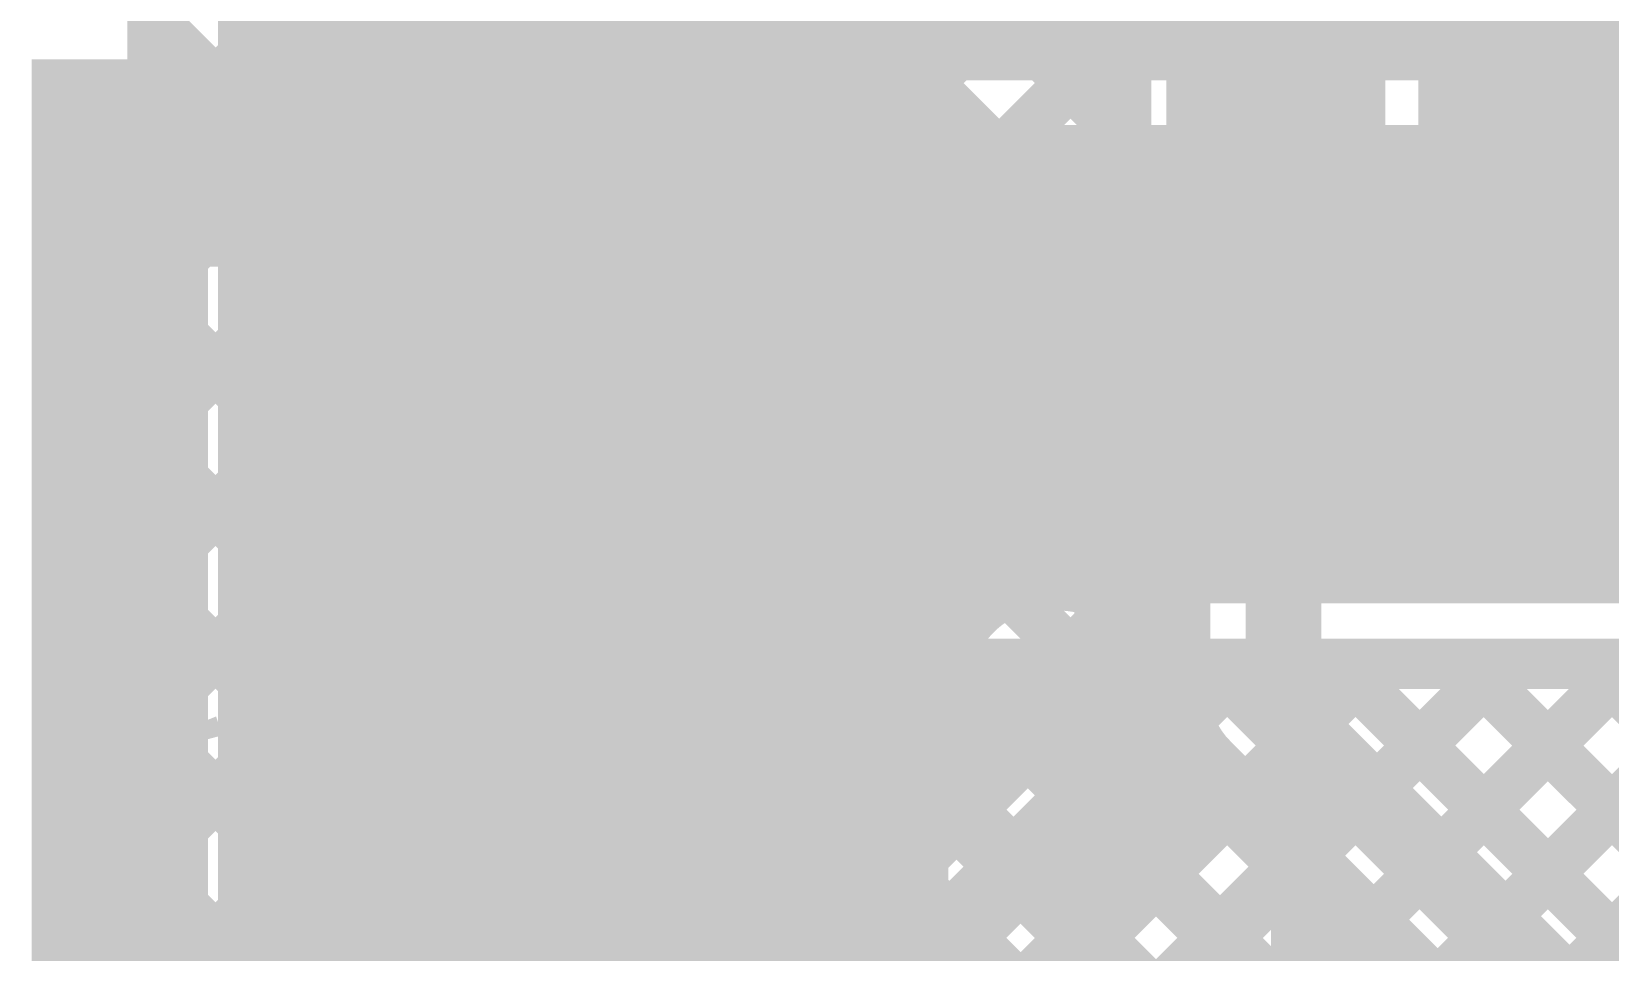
# Model space of a CAD drawing. Header units: millimetres. Extents: x -0.33 to 3.26, y -0.12 to 2.83.
# Drawn here: x -0.104 to 0.209, y 1.4311 to 1.6135 of the extents above; entities that cross this region are included whole.
import ezdxf

# ---------------------------------------------------------------- set-up
doc = ezdxf.new("R2010")
doc.units = ezdxf.units.MM
doc.header["$MEASUREMENT"] = 0
for name, color, linetype in [('BottomLayer', 5, 'Continuous'), ('BottomOverlay', 54, 'Continuous'), ('BottomPaste', 16, 'Continuous'), ('BottomSolder', 6, 'Continuous'), ('TopLayer', 1, 'Continuous'), ('TopOverlay', 2, 'Continuous'), ('TopPaste', 8, 'Continuous'), ('TopSolder', 216, 'Continuous'), ('ViaHoleLayer', 16, 'Continuous')]:
    doc.layers.add(name, color=color, linetype=linetype)
doc.styles.add('Arial', font='', dxfattribs={"height": 0.2})
doc.styles.get('Arial').set_extended_font_data('Arial')

# ---------------------------------------------------------------- blocks, each defined once
blk = doc.blocks.new('PS2801C_1_F3_A_B_6')
at = {"layer": 'BottomLayer'}
for points in [[(-0.03937, 0.06772), (0.03937, 0.06772), (0.03937, 0.03228), (-0.03937, 0.03228)], [(0.23622, 0.06772), (0.31496, 0.06772), (0.31496, 0.03228), (0.23622, 0.03228)], [(-0.03937, 0.01772), (0.03937, 0.01772), (0.03937, -0.01772), (-0.03937, -0.01772)], [(0.23622, 0.01772), (0.31496, 0.01772), (0.31496, -0.01772), (0.23622, -0.01772)]]:
    blk.add_hatch(color=5, dxfattribs=at).paths.add_polyline_path(points)
at = {"layer": 'BottomPaste'}
for points in [[(-0.03937, 0.06772), (0.03937, 0.06772), (0.03937, 0.03228), (-0.03937, 0.03228)], [(0.23622, 0.06772), (0.31496, 0.06772), (0.31496, 0.03228), (0.23622, 0.03228)], [(-0.03937, 0.01772), (0.03937, 0.01772), (0.03937, -0.01772), (-0.03937, -0.01772)], [(0.23622, 0.01772), (0.31496, 0.01772), (0.31496, -0.01772), (0.23622, -0.01772)]]:
    blk.add_hatch(color=16, dxfattribs=at).paths.add_polyline_path(points)
at = {"layer": 'BottomSolder'}
for points in [[(-0.04337, 0.07172), (0.04337, 0.07172), (0.04337, 0.02828), (-0.04337, 0.02828)], [(0.23222, 0.07172), (0.31896, 0.07172), (0.31896, 0.02828), (0.23222, 0.02828)], [(-0.04337, 0.02172), (0.04337, 0.02172), (0.04337, -0.02172), (-0.04337, -0.02172)], [(0.23222, 0.02172), (0.31896, 0.02172), (0.31896, -0.02172), (0.23222, -0.02172)]]:
    blk.add_hatch(color=6, dxfattribs=at).paths.add_polyline_path(points)
at = {"layer": 'BottomOverlay', "const_width": 0.01}
for points in [[(0.017, 0.085), (0.259, 0.085)], [(0.017, -0.035), (0.259, -0.035)]]:
    blk.add_lwpolyline(points, dxfattribs=at)
at = {"layer": 'BottomOverlay'}
for points, const_width in [([(0.0145, 0.085, 1), (0.0195, 0.085, 1)], 0.005), ([(0.2565, 0.085, 1), (0.2615, 0.085, 1)], 0.005), ([(-0.01993, -0.038, 1), (-0.03407, -0.038, 1)], 0.01575), ([(-0.03801, -0.038, 1), (-0.03013, -0.038, 1)], 0.00787), ([(-0.02387, -0.038, 1), (-0.01599, -0.038, 1)], 0.00787), ([(0.0145, -0.035, 1), (0.0195, -0.035, 1)], 0.005), ([(0.2565, -0.035, 1), (0.2615, -0.035, 1)], 0.005)]:
    blk.add_lwpolyline(points, format="xyb", close=True, dxfattribs=dict(at, const_width=const_width))
blk = doc.blocks.new('R__0402_50')
at = {"layer": 'TopLayer'}
for points in [[(-0.0275, -0.0125), (-0.0275, 0.0125), (-0.0095, 0.0125), (-0.0095, -0.0125)], [(0.0095, -0.0125), (0.0095, 0.0125), (0.0275, 0.0125), (0.0275, -0.0125)]]:
    blk.add_hatch(color=1, dxfattribs=at).paths.add_polyline_path(points)
at = {"layer": 'TopPaste'}
for points in [[(-0.0275, -0.0125), (-0.0275, 0.0125), (-0.0095, 0.0125), (-0.0095, -0.0125)], [(0.0095, -0.0125), (0.0095, 0.0125), (0.0275, 0.0125), (0.0275, -0.0125)]]:
    blk.add_hatch(color=8, dxfattribs=at).paths.add_polyline_path(points)
at = {"layer": 'TopSolder'}
for points in [[(-0.0315, -0.0165), (-0.0315, 0.0165), (-0.0055, 0.0165), (-0.0055, -0.0165)], [(0.0055, -0.0165), (0.0055, 0.0165), (0.0315, 0.0165), (0.0315, -0.0165)]]:
    blk.add_hatch(color=216, dxfattribs=at).paths.add_polyline_path(points)
at = {"layer": 'TopOverlay', "const_width": 0.005}
for points in [[(-0.0325, -0.0175), (-0.0325, 0.0175)], [(-0.0085, 0.0175), (-0.0325, 0.0175)], [(0.0325, 0.0175), (0.0085, 0.0175)], [(0.0325, -0.0175), (0.0325, 0.0175)], [(-0.0085, -0.0175), (-0.0325, -0.0175)], [(0.0325, -0.0175), (0.0085, -0.0175)]]:
    blk.add_lwpolyline(points, dxfattribs=at)
at = {"layer": 'TopOverlay', "const_width": 0.0025}
for points in [[(-0.03375, 0.0175, 1), (-0.03125, 0.0175, 1)], [(-0.03375, 0.0175, 1), (-0.03125, 0.0175, 1)], [(-0.00975, 0.0175, 1), (-0.00725, 0.0175, 1)], [(0.00725, 0.0175, 1), (0.00975, 0.0175, 1)], [(0.03125, 0.0175, 1), (0.03375, 0.0175, 1)], [(0.03125, 0.0175, 1), (0.03375, 0.0175, 1)], [(-0.03375, -0.0175, 1), (-0.03125, -0.0175, 1)], [(-0.03375, -0.0175, 1), (-0.03125, -0.0175, 1)], [(-0.00975, -0.0175, 1), (-0.00725, -0.0175, 1)], [(0.00725, -0.0175, 1), (0.00975, -0.0175, 1)], [(0.03125, -0.0175, 1), (0.03375, -0.0175, 1)], [(0.03125, -0.0175, 1), (0.03375, -0.0175, 1)]]:
    blk.add_lwpolyline(points, format="xyb", close=True, dxfattribs=at)
blk = doc.blocks.new('SOT23_3_67')
at = {"layer": 'TopLayer'}
for points in [[(0.01574, 0.02657), (-0.01575, 0.02657), (-0.01575, 0.05807), (0.01574, 0.05807)], [(-0.02166, -0.05807), (-0.05316, -0.05807), (-0.05316, -0.02657), (-0.02166, -0.02657)], [(0.05314, -0.05807), (0.02165, -0.05807), (0.02165, -0.02657), (0.05314, -0.02657)]]:
    blk.add_hatch(color=1, dxfattribs=at).paths.add_polyline_path(points)
at = {"layer": 'TopPaste'}
for points in [[(0.01574, 0.02657), (-0.01575, 0.02657), (-0.01575, 0.05807), (0.01574, 0.05807)], [(-0.02166, -0.05807), (-0.05316, -0.05807), (-0.05316, -0.02657), (-0.02166, -0.02657)], [(0.05314, -0.05807), (0.02165, -0.05807), (0.02165, -0.02657), (0.05314, -0.02657)]]:
    blk.add_hatch(color=8, dxfattribs=at).paths.add_polyline_path(points)
at = {"layer": 'TopSolder'}
for points in [[(0.01974, 0.02257), (-0.01975, 0.02257), (-0.01975, 0.06207), (0.01974, 0.06207)], [(-0.01766, -0.06207), (-0.05716, -0.06207), (-0.05716, -0.02257), (-0.01766, -0.02257)], [(0.05714, -0.06207), (0.01765, -0.06207), (0.01765, -0.02257), (0.05714, -0.02257)]]:
    blk.add_hatch(color=216, dxfattribs=at).paths.add_polyline_path(points)
at = {"layer": 'TopOverlay', "const_width": 0.01}
for points in [[(-0.06401, 0.032), (-0.06401, -0.03)], [(-0.06401, 0.032), (-0.02901, 0.032)], [(0.02899, 0.031), (0.06399, 0.031)], [(0.06399, 0.031), (0.06399, -0.03)], [(-0.01101, -0.032), (0.01099, -0.032)]]:
    blk.add_lwpolyline(points, dxfattribs=at)
at = {"layer": 'TopOverlay'}
for points, const_width in [([(-0.06651, 0.032, 1), (-0.06151, 0.032, 1)], 0.005), ([(-0.06651, 0.032, 1), (-0.06151, 0.032, 1)], 0.005), ([(-0.03151, 0.032, 1), (-0.02651, 0.032, 1)], 0.005), ([(0.02649, 0.031, 1), (0.03149, 0.031, 1)], 0.005), ([(0.06149, 0.031, 1), (0.06649, 0.031, 1)], 0.005), ([(0.06149, 0.031, 1), (0.06649, 0.031, 1)], 0.005), ([(-0.06651, -0.03, 1), (-0.06151, -0.03, 1)], 0.005), ([(0.06149, -0.03, 1), (0.06649, -0.03, 1)], 0.005), ([(-0.01351, -0.032, 1), (-0.00851, -0.032, 1)], 0.005), ([(0.00849, -0.032, 1), (0.01349, -0.032, 1)], 0.005), ([(-0.06409, -0.068, 1), (-0.07393, -0.068, 1)], 0.00984), ([(-0.07639, -0.068, 1), (-0.07147, -0.068, 1)], 0.00492), ([(-0.06655, -0.068, 1), (-0.06162, -0.068, 1)], 0.00492)]:
    blk.add_lwpolyline(points, format="xyb", close=True, dxfattribs=dict(at, const_width=const_width))
blk = doc.blocks.new('T________B_____12_P___95')
at = {"layer": 'TopOverlay', "const_width": 0.01}
for points in [[(2.325, 0.164), (-0.105, 0.164)], [(1.36339, 0.1402), (1.38216, 0.12143)], [(1.36339, 0.1402), (1.38216, 0.12143)], [(1.43748, 0.1402), (1.41871, 0.12143)], [(1.43748, 0.1402), (1.41871, 0.12143)], [(1.38216, 0.12143), (1.41871, 0.12143)], [(1.38216, 0.12143), (1.41871, 0.12143)]]:
    blk.add_lwpolyline(points, dxfattribs=at)
at = {"layer": 'TopOverlay', "const_width": 0.005}
for points in [[(1.36089, 0.1402, 1), (1.36589, 0.1402, 1)], [(1.36089, 0.1402, 1), (1.36589, 0.1402, 1)], [(1.43498, 0.1402, 1), (1.43998, 0.1402, 1)], [(1.43498, 0.1402, 1), (1.43998, 0.1402, 1)], [(1.37966, 0.12143, 1), (1.38466, 0.12143, 1)], [(1.37966, 0.12143, 1), (1.38466, 0.12143, 1)], [(1.37966, 0.12143, 1), (1.38466, 0.12143, 1)], [(1.37966, 0.12143, 1), (1.38466, 0.12143, 1)], [(1.41621, 0.12143, 1), (1.42121, 0.12143, 1)], [(1.41621, 0.12143, 1), (1.42121, 0.12143, 1)], [(1.41621, 0.12143, 1), (1.42121, 0.12143, 1)], [(1.41621, 0.12143, 1), (1.42121, 0.12143, 1)]]:
    blk.add_lwpolyline(points, format="xyb", close=True, dxfattribs=at)

msp = doc.modelspace()

# ---------------------------------------------------------------- hatches: boundary and pattern name
at = {"layer": 'BottomLayer'}
msp.add_hatch(color=5, dxfattribs=at).paths.add_polyline_path([(-0.067, 0.128), (0.078, 0.128), (0.078, 2.405), (-0.067, 2.405)])
h = msp.add_hatch(color=5, dxfattribs=at)
edge = h.paths.add_edge_path()
edge.add_arc((0, 1.4606), 0.01181, 0, 360)
at = {"layer": 'TopLayer'}
for points in [[(0.02172, 1.60383), (0.38672, 1.60383), (0.38672, 1.64683), (0.02172, 1.64683)], [(-0.104, 0.208), (-0.069, 0.208), (-0.069, 1.608), (-0.104, 1.608)], [(-0.09328, 1.56683), (-0.02528, 1.56683), (-0.02528, 1.60781), (-0.09328, 1.60781)], [(0.023, 1.5), (0.37, 1.5), (0.37, 1.595), (0.023, 1.595)]]:
    msp.add_hatch(color=1, dxfattribs=at).paths.add_polyline_path(points)
h = msp.add_hatch(color=1, dxfattribs=at)
edge = h.paths.add_edge_path()
edge.add_arc((0, 1.4606), 0.01181, 0, 360)
at = {"layer": 'ViaHoleLayer'}
h = msp.add_hatch(color=16, dxfattribs=at)
edge = h.paths.add_edge_path()
edge.add_arc((0, 1.4606), 0.00591, 0, 360)

# ---------------------------------------------------------------- linework, layer by layer
at = {"layer": 'BottomLayer'}
for points, const_width in [([(-0.08, 2.45188), (-0.08, 0.07612)], 0.01), ([(-0.08, 1.59077), (0.16328, 1.83406)], 0.01), ([(-0.08, 1.56249), (0.1635, 1.80599)], 0.01), ([(-0.08, 1.78552), (0.11328, 1.59223)], 0.01), ([(-0.08, 1.75723), (0.11328, 1.56395)], 0.01), ([(-0.08, 1.72895), (0.11328, 1.53566)], 0.01), ([(-0.08, 1.5342), (0.11459, 1.7288)], 0.01), ([(-0.08, 1.47764), (0.1635, 1.72114)], 0.01), ([(-0.08, 1.50592), (0.13021, 1.71613)], 0.01), ([(-0.08, 1.70066), (0.125, 1.49566)], 0.01), ([(-0.08, 1.67238), (0.26212, 1.33026)], 0.01), ([(0.14238, 1.56759), (0.14238, 1.6445)], 0.02), ([(0.19238, 1.56759), (0.19238, 1.6445)], 0.02), ([(-0.08, 1.44935), (0.11788, 1.64723)], 0.01), ([(0.14238, 1.56962), (0.14238, 1.6445)], 0.012), ([(0.19238, 1.56962), (0.19238, 1.6445)], 0.012), ([(-0.08, 1.64409), (0.21931, 1.34478)], 0.01), ([(0.11328, 1.61435), (0.11931, 1.62037)], 0.01), ([(0.11328, 1.51763), (0.11328, 1.62037)], 0.01), ([(-0.08, 1.61581), (0.19103, 1.34478)], 0.01), ([(-0.08, 1.42107), (0.11328, 1.61435)], 0.01), ([(-0.00128, 1.56583), (-0.00128, 1.60883)], 0.025), ([(-0.08, 1.58753), (0.16328, 1.34424)], 0.01), ([(-0.08, 1.39278), (0.11328, 1.58607)], 0.01), ([(0.14238, 1.56962), (0.143, 1.569)], 0.012), ([(0.143, 1.482), (0.143, 1.569)], 0.012), ([(0.19238, 1.56962), (0.193, 1.569)], 0.012), ([(-0.08, 1.55924), (0.16328, 1.31596)], 0.01), ([(-0.08, 1.3645), (0.11328, 1.55778)], 0.01), ([(-0.08, 1.53096), (0.16328, 1.28767)], 0.01), ([(-0.08, 1.33621), (0.11328, 1.5295)], 0.01), ([(0.11328, 1.51763), (0.125, 1.51763)], 0.01), ([(0.125, 1.482), (0.125, 1.51763)], 0.01), ([(-0.08, 1.30793), (0.125, 1.51293)], 0.01), ([(-0.08, 1.50267), (0.16328, 1.25939)], 0.01), ([(-0.08, 1.27965), (0.125, 1.48465)], 0.01), ([(0.143, 1.482), (0.201, 1.424)], 0.012), ([(-0.08, 1.47439), (0.1635, 1.23089)], 0.01), ([(0.1303, 1.46925), (0.18825, 1.4113)], 0.01), ([(-0.08, 1.25136), (0.13409, 1.46545)], 0.01), ([(-0.08, 1.22308), (0.14823, 1.45131)], 0.01), ([(-0.08, 1.4461), (0.1635, 1.2026)], 0.01), ([(-0.08, 1.19479), (0.16238, 1.43717)], 0.01)]:
    msp.add_lwpolyline(points, dxfattribs=dict(at, const_width=const_width))
for points, const_width in [([(-0.0825, 1.61581, 1), (-0.0775, 1.61581, 1)], 0.005), ([(-0.00753, 1.60883, 1), (0.00497, 1.60883, 1)], 0.0125), ([(0.11078, 1.61435, 1), (0.11578, 1.61435, 1)], 0.005), ([(0.11078, 1.61435, 1), (0.11578, 1.61435, 1)], 0.005), ([(0.11078, 1.59223, 1), (0.11578, 1.59223, 1)], 0.005), ([(-0.0825, 1.59077, 1), (-0.0775, 1.59077, 1)], 0.005), ([(-0.0825, 1.58753, 1), (-0.0775, 1.58753, 1)], 0.005), ([(0.11078, 1.58607, 1), (0.11578, 1.58607, 1)], 0.005), ([(-0.00753, 1.56583, 1), (0.00497, 1.56583, 1)], 0.0125), ([(0.13738, 1.56759, 1), (0.14738, 1.56759, 1)], 0.01), ([(0.18738, 1.56759, 1), (0.19738, 1.56759, 1)], 0.01), ([(0.13938, 1.56962, 1), (0.14538, 1.56962, 1)], 0.006), ([(0.13938, 1.56962, 1), (0.14538, 1.56962, 1)], 0.006), ([(0.14, 1.569, 1), (0.146, 1.569, 1)], 0.006), ([(0.14, 1.569, 1), (0.146, 1.569, 1)], 0.006), ([(0.18938, 1.56962, 1), (0.19538, 1.56962, 1)], 0.006), ([(0.18938, 1.56962, 1), (0.19538, 1.56962, 1)], 0.006), ([(0.19, 1.569, 1), (0.196, 1.569, 1)], 0.006), ([(0.11078, 1.56395, 1), (0.11578, 1.56395, 1)], 0.005), ([(-0.0825, 1.56249, 1), (-0.0775, 1.56249, 1)], 0.005), ([(-0.0825, 1.55924, 1), (-0.0775, 1.55924, 1)], 0.005), ([(0.11078, 1.55778, 1), (0.11578, 1.55778, 1)], 0.005), ([(0.11078, 1.53566, 1), (0.11578, 1.53566, 1)], 0.005), ([(-0.0825, 1.5342, 1), (-0.0775, 1.5342, 1)], 0.005), ([(-0.0825, 1.53096, 1), (-0.0775, 1.53096, 1)], 0.005), ([(0.11078, 1.5295, 1), (0.11578, 1.5295, 1)], 0.005), ([(0.11078, 1.51763, 1), (0.11578, 1.51763, 1)], 0.005), ([(0.11078, 1.51763, 1), (0.11578, 1.51763, 1)], 0.005), ([(0.1225, 1.51763, 1), (0.1275, 1.51763, 1)], 0.005), ([(0.1225, 1.51763, 1), (0.1275, 1.51763, 1)], 0.005), ([(0.1225, 1.51293, 1), (0.1275, 1.51293, 1)], 0.005), ([(-0.0825, 1.50592, 1), (-0.0775, 1.50592, 1)], 0.005), ([(-0.0825, 1.50267, 1), (-0.0775, 1.50267, 1)], 0.005), ([(0.1225, 1.49566, 1), (0.1275, 1.49566, 1)], 0.005), ([(0.1225, 1.48465, 1), (0.1275, 1.48465, 1)], 0.005), ([(0.1225, 1.482, 1), (0.1275, 1.482, 1)], 0.005), ([(0.1225, 1.482, 1), (0.1275, 1.482, 1)], 0.005), ([(0.1225, 1.482, 1), (0.1275, 1.482, 1)], 0.005), ([(0.14, 1.482, 1), (0.146, 1.482, 1)], 0.006), ([(0.14, 1.482, 1), (0.146, 1.482, 1)], 0.006), ([(-0.0825, 1.47764, 1), (-0.0775, 1.47764, 1)], 0.005), ([(-0.0825, 1.47439, 1), (-0.0775, 1.47439, 1)], 0.005), ([(0.12777, 1.46927, 1), (0.13277, 1.46927, 1)], 0.005), ([(0.1278, 1.46925, 1), (0.1328, 1.46925, 1)], 0.005), ([(0.1278, 1.46925, 1), (0.1328, 1.46925, 1)], 0.005), ([(0.13159, 1.46545, 1), (0.13659, 1.46545, 1)], 0.005), ([(0.14573, 1.45131, 1), (0.15073, 1.45131, 1)], 0.005), ([(-0.0825, 1.44935, 1), (-0.0775, 1.44935, 1)], 0.005), ([(-0.0825, 1.4461, 1), (-0.0775, 1.4461, 1)], 0.005), ([(0.15988, 1.43717, 1), (0.16488, 1.43717, 1)], 0.005)]:
    msp.add_lwpolyline(points, format="xyb", close=True, dxfattribs=dict(at, const_width=const_width))
at = {"layer": 'BottomLayer', "const_width": 0.01}
for points in [[(0.13027, 1.46927, -0.198912), (0.125, 1.482)], [(0.1303, 1.46925, -0.199396), (0.125, 1.482)]]:
    msp.add_lwpolyline(points, format="xyb", dxfattribs=at)
at = {"layer": 'TopLayer'}
for points, const_width in [([(-0.03946, 1.6545), (0.00353, 1.61152)], 0.01), ([(-0.01328, 1.6179), (-0.00806, 1.62311)], 0.01), ([(-0.01328, 1.55483), (-0.01328, 1.61981)], 0.01), ([(-0.01328, 1.59244), (0.00471, 1.61043)], 0.01), ([(0.00972, 1.59183), (0.00972, 1.60746)], 0.01), ([(-0.01328, 1.60565), (0.011, 1.58137)], 0.01), ([(-0.082, 1.575), (-0.07018, 1.58682)], 0.025), ([(-0.07018, 1.58682), (-0.0451, 1.58682)], 0.025), ([(0.011, 1.56564), (0.011, 1.59183)], 0.01), ([(-0.01328, 1.56698), (0.011, 1.59126)], 0.01), ([(-0.01328, 1.58019), (0.00431, 1.56261)], 0.01), ([(-0.04004, 1.5185), (0.00246, 1.561)], 0.01), ([(-0.057, 1.52326), (-0.02543, 1.55483)], 0.01), ([(-0.057, 1.55483), (-0.01328, 1.55483)], 0.01), ([(-0.057, 1.54872), (-0.05089, 1.55483)], 0.01), ([(-0.057, 1.5185), (-0.057, 1.55483)], 0.01), ([(-0.03882, 1.55483), (-0.02127, 1.53727)], 0.01), ([(-0.01336, 1.55483), (-0.00854, 1.55)], 0.01), ([(-0.057, 1.54755), (-0.034, 1.52455)], 0.01), ([(-0.035, 1.4995), (0.0145, 1.549)], 0.01), ([(0.0145, 1.549), (0.061, 1.549)], 0.01), ([(-0.057, 1.52209), (-0.05341, 1.5185)], 0.01), ([(-0.0105, 1.49996), (0.011, 1.52146)], 0.01), ([(0.011, 1.488), (0.011, 1.52146)], 0.01), ([(-0.057, 1.5185), (-0.04004, 1.5185)], 0.01), ([(-0.0105, 1.49339), (0.011, 1.51489)], 0.01), ([(0.00277, 1.51323), (0.011, 1.50501)], 0.01), ([(-0.0105, 1.4765), (-0.0105, 1.49996)], 0.01), ([(-0.00995, 1.5005), (0.23305, 1.2575)], 0.01), ([(-0.057, 1.42144), (0.011, 1.48944)], 0.01), ([(-0.057, 1.39598), (0.03502, 1.488)], 0.01), ([(-0.057, 1.37052), (0.06048, 1.488)], 0.01), ([(-0.057, 1.34507), (0.08593, 1.488)], 0.01), ([(-0.057, 1.31961), (0.11139, 1.488)], 0.01), ([(-0.05366, 1.2975), (0.13684, 1.488)], 0.01), ([(-0.0282, 1.2975), (0.1623, 1.488)], 0.01), ([(-0.0105, 1.28975), (0.18775, 1.488)], 0.01), ([(-0.00462, 1.27017), (0.21321, 1.488)], 0.01), ([(0.0081, 1.25744), (0.23867, 1.488)], 0.01), ([(0.011, 1.488), (0.382, 1.488)], 0.01), ([(0.02801, 1.488), (0.25851, 1.2575)], 0.01), ([(0.03362, 1.2575), (0.26412, 1.488)], 0.01), ([(0.05346, 1.488), (0.28397, 1.2575)], 0.01), ([(0.07892, 1.488), (0.30942, 1.2575)], 0.01), ([(0.10437, 1.488), (0.26212, 1.33025)], 0.01), ([(0.12983, 1.488), (0.25995, 1.35788)], 0.01), ([(0.15529, 1.488), (0.26722, 1.37606)], 0.01), ([(0.18074, 1.488), (0.27942, 1.38932)], 0.01), ([(0.2062, 1.488), (0.293, 1.4012)], 0.01), ([(-0.057, 1.47235), (-0.05285, 1.4765)], 0.01), ([(-0.057, 1.44689), (-0.02739, 1.4765)], 0.01), ([(-0.057, 1.4765), (-0.0105, 1.4765)], 0.01), ([(-0.057, 1.2975), (-0.057, 1.4765)], 0.01), ([(-0.03686, 1.4765), (0.18214, 1.2575)], 0.01), ([(-0.01141, 1.4765), (0.2076, 1.2575)], 0.01), ([(-0.057, 1.47118), (0.15669, 1.2575)], 0.01), ([(-0.035, 1.4605), (-0.0001, 1.4605)], 0.02), ([(-0.057, 1.44573), (0.13123, 1.2575)], 0.01)]:
    msp.add_lwpolyline(points, dxfattribs=dict(at, const_width=const_width))
for points, const_width in [([(-0.01578, 1.6179, 1), (-0.01078, 1.6179, 1)], 0.005), ([(0.00103, 1.61152, 1), (0.00603, 1.61152, 1)], 0.005), ([(0.00103, 1.61152, 1), (0.00603, 1.61152, 1)], 0.005), ([(0.00105, 1.61149, 1), (0.00605, 1.61149, 1)], 0.005), ([(0.00221, 1.61043, 1), (0.00721, 1.61043, 1)], 0.005), ([(0.00722, 1.60746, 1), (0.01222, 1.60746, 1)], 0.005), ([(0.00722, 1.60746, 1), (0.01222, 1.60746, 1)], 0.005), ([(0.00722, 1.60746, 1), (0.01222, 1.60746, 1)], 0.005), ([(-0.01578, 1.60565, 1), (-0.01078, 1.60565, 1)], 0.005), ([(-0.07643, 1.58682, 1), (-0.06393, 1.58682, 1)], 0.0125), ([(-0.07643, 1.58682, 1), (-0.06393, 1.58682, 1)], 0.0125), ([(-0.05135, 1.58682, 1), (-0.03885, 1.58682, 1)], 0.0125), ([(-0.01578, 1.59244, 1), (-0.01078, 1.59244, 1)], 0.005), ([(0.00722, 1.59183, 1), (0.01222, 1.59183, 1)], 0.005), ([(0.0085, 1.59183, 1), (0.0135, 1.59183, 1)], 0.005), ([(0.0085, 1.59126, 1), (0.0135, 1.59126, 1)], 0.005), ([(-0.08825, 1.575, 1), (-0.07575, 1.575, 1)], 0.0125), ([(-0.01578, 1.58019, 1), (-0.01078, 1.58019, 1)], 0.005), ([(0.0085, 1.58137, 1), (0.0135, 1.58137, 1)], 0.005), ([(-0.01578, 1.56698, 1), (-0.01078, 1.56698, 1)], 0.005), ([(0.0085, 1.56564, 1), (0.0135, 1.56564, 1)], 0.005), ([(0.0085, 1.56564, 1), (0.0135, 1.56564, 1)], 0.005), ([(0.0085, 1.56564, 1), (0.0135, 1.56564, 1)], 0.005), ([(-0.00004, 1.561, 1), (0.00496, 1.561, 1)], 0.005), ([(-0.00004, 1.561, 1), (0.00496, 1.561, 1)], 0.005), ([(-0.00002, 1.56102, 1), (0.00498, 1.56102, 1)], 0.005), ([(0.00181, 1.56261, 1), (0.00681, 1.56261, 1)], 0.005), ([(-0.0595, 1.55483, 1), (-0.0545, 1.55483, 1)], 0.005), ([(-0.0595, 1.55483, 1), (-0.0545, 1.55483, 1)], 0.005), ([(-0.05339, 1.55483, 1), (-0.04839, 1.55483, 1)], 0.005), ([(-0.04132, 1.55483, 1), (-0.03632, 1.55483, 1)], 0.005), ([(-0.02793, 1.55483, 1), (-0.02293, 1.55483, 1)], 0.005), ([(-0.01586, 1.55483, 1), (-0.01086, 1.55483, 1)], 0.005), ([(-0.01578, 1.55483, 1), (-0.01078, 1.55483, 1)], 0.005), ([(-0.01578, 1.55483, 1), (-0.01078, 1.55483, 1)], 0.005), ([(-0.0595, 1.54872, 1), (-0.0545, 1.54872, 1)], 0.005), ([(-0.0595, 1.54755, 1), (-0.0545, 1.54755, 1)], 0.005), ([(-0.01104, 1.55, 1), (-0.00604, 1.55, 1)], 0.005), ([(0.012, 1.549, 1), (0.017, 1.549, 1)], 0.005), ([(0.012, 1.549, 1), (0.017, 1.549, 1)], 0.005), ([(0.0585, 1.549, 1), (0.0635, 1.549, 1)], 0.005), ([(-0.02377, 1.53727, 1), (-0.01877, 1.53727, 1)], 0.005), ([(-0.0595, 1.52326, 1), (-0.0545, 1.52326, 1)], 0.005), ([(-0.0365, 1.52455, 1), (-0.0315, 1.52455, 1)], 0.005), ([(-0.0595, 1.52209, 1), (-0.0545, 1.52209, 1)], 0.005), ([(0.0085, 1.52146, 1), (0.0135, 1.52146, 1)], 0.005), ([(0.0085, 1.52146, 1), (0.0135, 1.52146, 1)], 0.005), ([(-0.0595, 1.5185, 1), (-0.0545, 1.5185, 1)], 0.005), ([(-0.0595, 1.5185, 1), (-0.0545, 1.5185, 1)], 0.005), ([(-0.05591, 1.5185, 1), (-0.05091, 1.5185, 1)], 0.005), ([(-0.04254, 1.5185, 1), (-0.03754, 1.5185, 1)], 0.005), ([(-0.04254, 1.5185, 1), (-0.03754, 1.5185, 1)], 0.005), ([(0.00027, 1.51323, 1), (0.00527, 1.51323, 1)], 0.005), ([(0.0085, 1.51489, 1), (0.0135, 1.51489, 1)], 0.005), ([(0.0085, 1.50501, 1), (0.0135, 1.50501, 1)], 0.005), ([(-0.0375, 1.4995, 1), (-0.0325, 1.4995, 1)], 0.005), ([(-0.013, 1.49996, 1), (-0.008, 1.49996, 1)], 0.005), ([(-0.013, 1.49996, 1), (-0.008, 1.49996, 1)], 0.005), ([(-0.01245, 1.5005, 1), (-0.00745, 1.5005, 1)], 0.005), ([(-0.013, 1.49339, 1), (-0.008, 1.49339, 1)], 0.005), ([(0.0085, 1.48944, 1), (0.0135, 1.48944, 1)], 0.005), ([(0.0085, 1.488, 1), (0.0135, 1.488, 1)], 0.005), ([(0.0085, 1.488, 1), (0.0135, 1.488, 1)], 0.005), ([(0.02551, 1.488, 1), (0.03051, 1.488, 1)], 0.005), ([(0.03252, 1.488, 1), (0.03752, 1.488, 1)], 0.005), ([(0.05096, 1.488, 1), (0.05596, 1.488, 1)], 0.005), ([(0.05798, 1.488, 1), (0.06298, 1.488, 1)], 0.005), ([(0.07642, 1.488, 1), (0.08142, 1.488, 1)], 0.005), ([(0.08343, 1.488, 1), (0.08843, 1.488, 1)], 0.005), ([(0.10187, 1.488, 1), (0.10687, 1.488, 1)], 0.005), ([(0.10889, 1.488, 1), (0.11389, 1.488, 1)], 0.005), ([(0.12733, 1.488, 1), (0.13233, 1.488, 1)], 0.005), ([(0.13434, 1.488, 1), (0.13934, 1.488, 1)], 0.005), ([(0.15279, 1.488, 1), (0.15779, 1.488, 1)], 0.005), ([(0.1598, 1.488, 1), (0.1648, 1.488, 1)], 0.005), ([(0.17824, 1.488, 1), (0.18324, 1.488, 1)], 0.005), ([(0.18525, 1.488, 1), (0.19025, 1.488, 1)], 0.005), ([(0.2037, 1.488, 1), (0.2087, 1.488, 1)], 0.005), ([(0.21071, 1.488, 1), (0.21571, 1.488, 1)], 0.005), ([(-0.0595, 1.4765, 1), (-0.0545, 1.4765, 1)], 0.005), ([(-0.0595, 1.4765, 1), (-0.0545, 1.4765, 1)], 0.005), ([(-0.05535, 1.4765, 1), (-0.05035, 1.4765, 1)], 0.005), ([(-0.03936, 1.4765, 1), (-0.03436, 1.4765, 1)], 0.005), ([(-0.02989, 1.4765, 1), (-0.02489, 1.4765, 1)], 0.005), ([(-0.01391, 1.4765, 1), (-0.00891, 1.4765, 1)], 0.005), ([(-0.013, 1.4765, 1), (-0.008, 1.4765, 1)], 0.005), ([(-0.013, 1.4765, 1), (-0.008, 1.4765, 1)], 0.005), ([(-0.0595, 1.47235, 1), (-0.0545, 1.47235, 1)], 0.005), ([(-0.0595, 1.47118, 1), (-0.0545, 1.47118, 1)], 0.005), ([(-0.04, 1.4605, 1), (-0.03, 1.4605, 1)], 0.01), ([(-0.0051, 1.4605, 1), (0.0049, 1.4605, 1)], 0.01), ([(-0.0595, 1.44689, 1), (-0.0545, 1.44689, 1)], 0.005), ([(-0.0595, 1.44573, 1), (-0.0545, 1.44573, 1)], 0.005)]:
    msp.add_lwpolyline(points, format="xyb", close=True, dxfattribs=dict(at, const_width=const_width))
at = {"layer": 'TopLayer', "const_width": 0.01}
for points in [[(0.00972, 1.60746, -0.104024), (0.00353, 1.61152)], [(0.00972, 1.60746, -0.103554), (0.00355, 1.61149)], [(0.00246, 1.561, -0.14593), (0.011, 1.56564)], [(0.00248, 1.56102, -0.145523), (0.011, 1.56564)]]:
    msp.add_lwpolyline(points, format="xyb", dxfattribs=at)

# ---------------------------------------------------------------- block references
for name, p, rotation in [('T________B_____12_P___95', (0.311, 0.148), 90), ('SOT23_3_67', (-0.00278, 1.58683), 90), ('PS2801C_1_F3_A_B_6', (0.193, 1.29341), 90), ('R__0402_50', (-0.035, 1.479), 270)]:
    msp.add_blockref(name, p, dxfattribs=dict(rotation=rotation))

# ---------------------------------------------------------------- texts
at = {"layer": 'TopOverlay', "style": 'Arial'}
for s, height, rotation, p in [('IN_3', 0.1, 90, (0.12833, 1.456)), ('Y_3', 0.1, 90, (0.12633, 1.269)), ('*', 0.04, 360, (-0.087, 1.443))]:
    msp.add_text(s, height=height, rotation=rotation, dxfattribs=at).set_placement(p)

doc.saveas('drawing.dxf')
